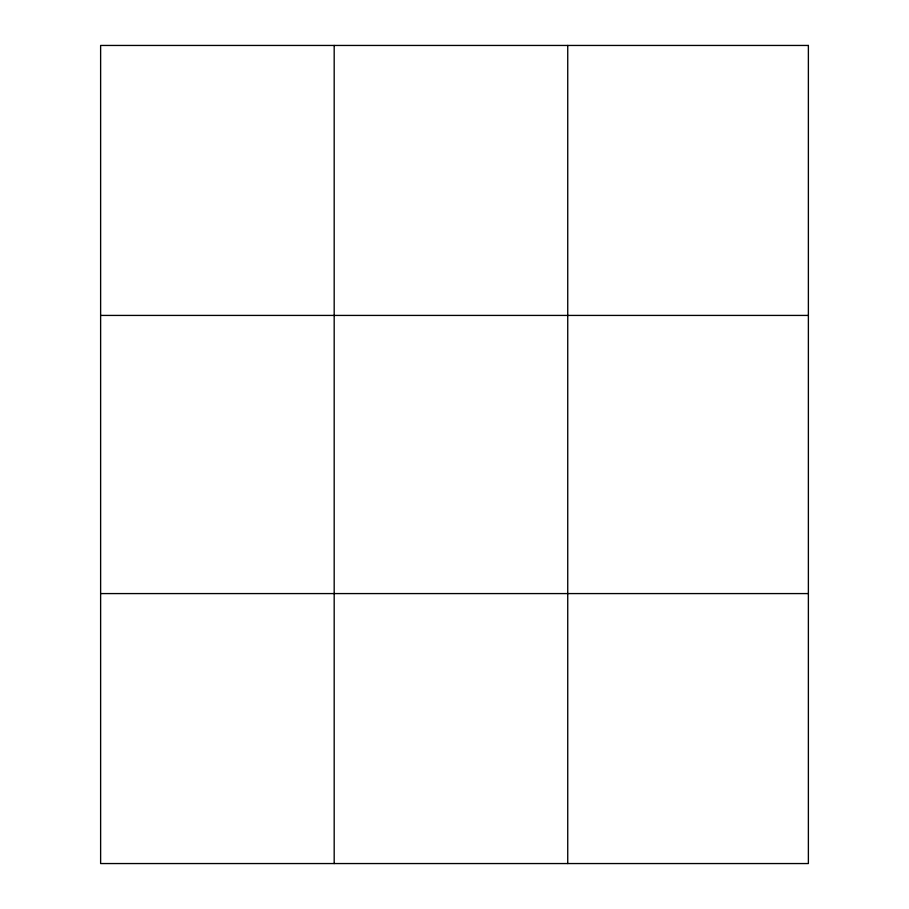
<?xml version="1.0" encoding="UTF-8"?>
<svg xmlns="http://www.w3.org/2000/svg" width="909" height="909" viewBox="0 0 909 909"><rect width="100%" height="100%" fill="white"/><g stroke="black" fill="none" stroke-linecap="round" stroke-linejoin="round"><path stroke-width="1.36" d="M334.182 863.55L334.182 45.45M567.739 863.55L567.739 45.45M100.626 315.423L808.374 315.423M100.626 593.577L808.374 593.577M808.374 45.45L808.374 863.55L100.626 863.55L100.626 45.45L808.374 45.45"/></g></svg>
